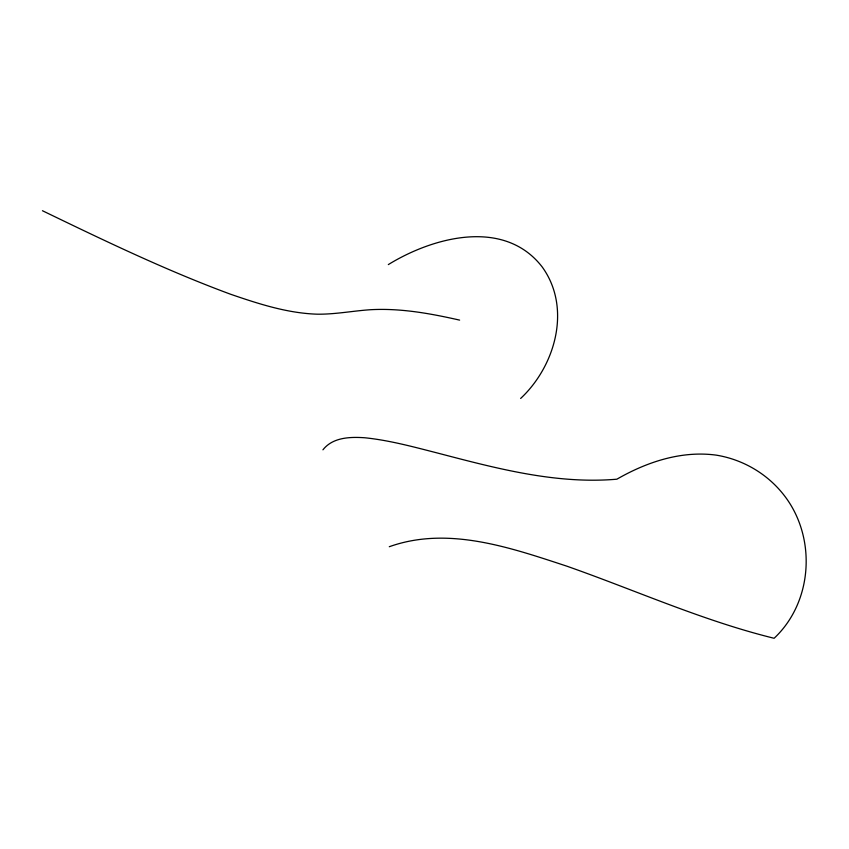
<?xml version="1.0" encoding="UTF-8"?>
<svg xmlns="http://www.w3.org/2000/svg" width="849" height="849" viewBox="0 0 849 849"><rect width="100%" height="100%" fill="white"/><g stroke="black" fill="none" stroke-linecap="round" stroke-linejoin="round"><path stroke-width="1.27" d="M520.639 398.457C555.363 366.004 571.823 308.113 542.299 267.095C504.476 217.896 433.234 236.945 388.322 264.591M322.938 449.821C332.797 437.203 350.202 436.768 364.826 437.766C389.044 440.26 412.614 446.659 436.131 452.676C495.041 468.032 555.416 484.461 616.873 479.197C646.789 461.983 681.333 450.448 716.185 455.128C742.504 459.383 766.732 473.402 783.319 494.309C816.696 536.037 813.416 601.432 774.118 638.278C702.823 620.757 635.721 590.363 566.644 566.103C510.387 547.658 447.922 525.743 389.288 546.724M459.627 320.115C430.432 313.493 400.579 308.038 370.514 309.715C352.675 310.914 335.026 314.438 317.091 314.183C287.28 313.196 258.627 303.857 230.652 294.263C166.202 270.46 104.247 240.596 42.45 210.722"/></g></svg>
